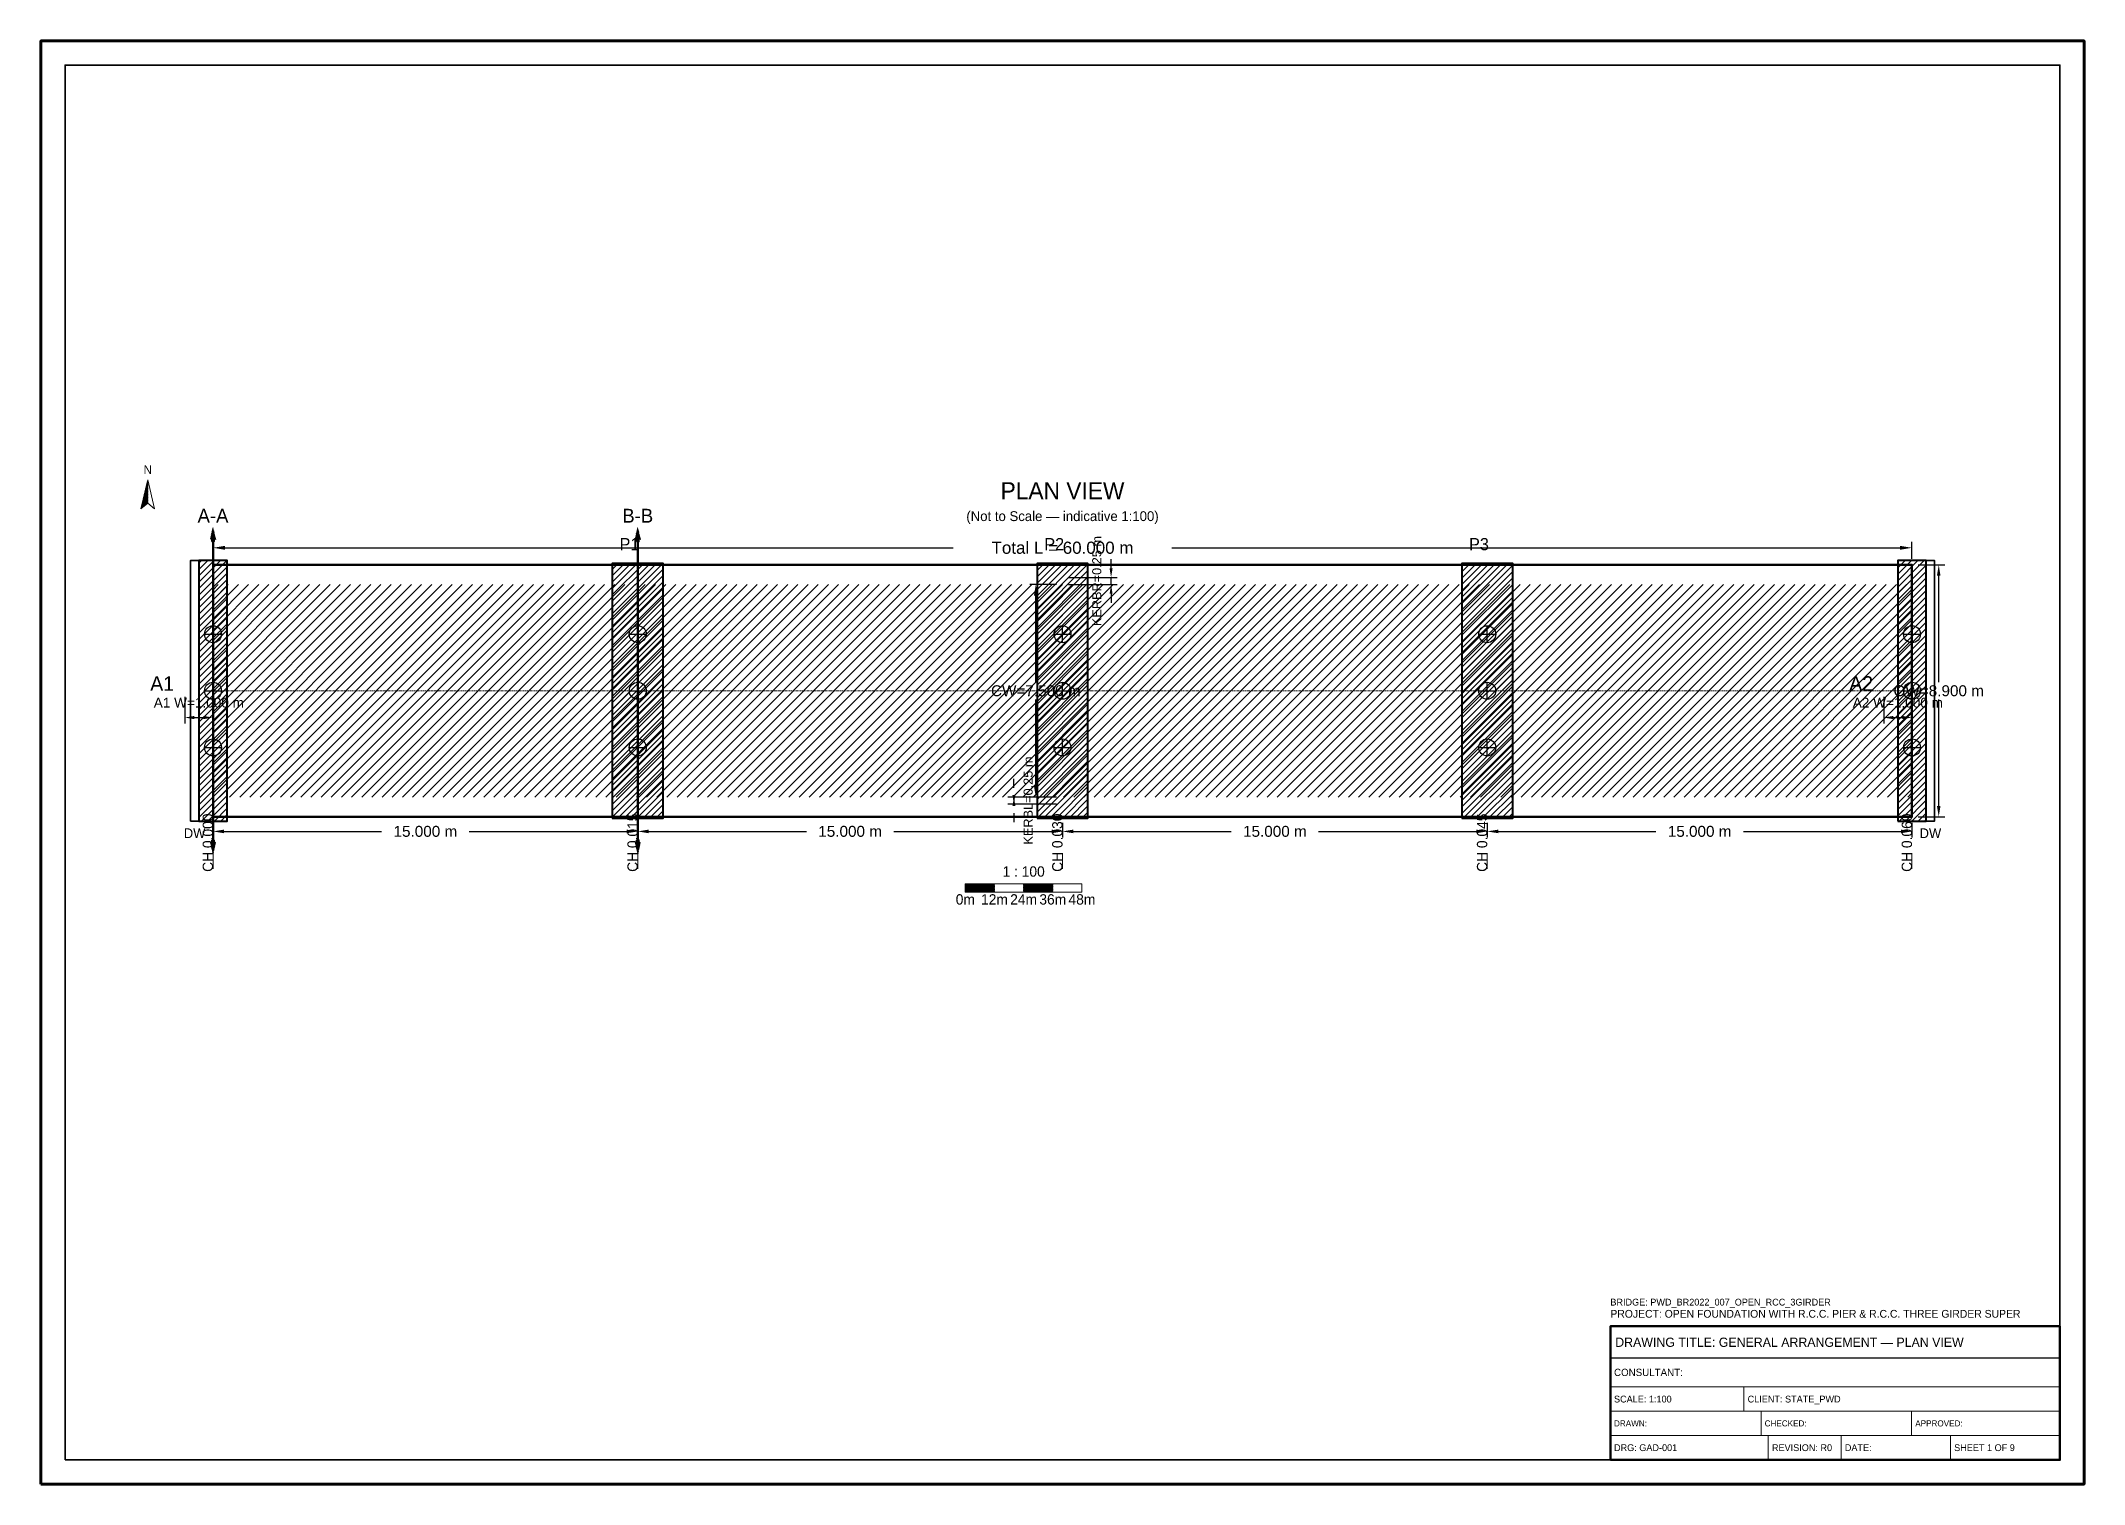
# Model space of a CAD drawing. Header units: metres. Extents: x 0 to 841, y 0 to 594.
import ezdxf
from ezdxf.enums import TextEntityAlignment as Align

# ---------------------------------------------------------------- set-up
doc = ezdxf.new("R2010")
doc.units = ezdxf.units.M
doc.linetypes.add('CENTER', pattern=[1.5, 0.75, -0.25, 0.25, -0.25])
doc.linetypes.add('DASHED', pattern=[0.5, 0.375, -0.125])
for name, color, linetype, lineweight in [('BORDER-INNER', 7, 'Continuous', 35), ('BORDER-OUTER', 7, 'Continuous', 70), ('CIVIL-CHAINAGE', 7, 'Continuous', 18), ('DIM-CHAINAGE', 3, 'Continuous', 18), ('DIM-LINEAR', 3, 'Continuous', 18), ('STRUC-CENTRE', 6, 'CENTER', 18), ('STRUC-HATCHING', 8, 'Continuous', 18), ('STRUC-OUTLINE', 1, 'Continuous', 50), ('STRUC-SECTION', 2, 'Continuous', 35), ('SUB-ABUT', 3, 'Continuous', 35), ('SUB-BEARING', 5, 'Continuous', 25), ('SUB-DIRT-WALL', 3, 'Continuous', 35), ('SUB-PIER', 2, 'Continuous', 35), ('SUPER-DECK', 2, 'Continuous', 50), ('SYM-NORTHARROW', 7, 'Continuous', 18), ('SYM-SCALE', 7, 'Continuous', 13), ('TEXT-GENERAL', 7, 'Continuous', 18), ('TEXT-HEADER', 7, 'Continuous', 25), ('TEXT-SPEC', 7, 'Continuous', 13), ('TEXT-TITLE', 7, 'Continuous', 25), ('TITLEBLK-BOX', 7, 'Continuous', 50), ('TITLEBLK-TEXT', 7, 'Continuous', 18)]:
    doc.layers.add(name, color=color, linetype=linetype, lineweight=lineweight)
doc.styles.add('BRIDGE_STD', font='Arial.ttf')
doc.dimstyles.new('pmb100', dxfattribs={"dimtxt": 2.5, "dimasz": 0.9375, "dimexe": 2.5, "dimexo": 2.5, "dimtad": 0, "dimtih": 1, "dimdec": 0, "dimtxsty": 'BRIDGE_STD', "dimcen": 2.5, "dimazin": 3, "dimtfac": 1, "dimtmove": 0, "dimatfit": 3})

msp = doc.modelspace()

# ---------------------------------------------------------------- hatches: boundary and pattern name
at = {"layer": 'STRUC-HATCHING'}
h = msp.add_hatch(dxfattribs=at)
h.set_pattern_fill('ANSI31', scale=0.9324)
h.paths.add_polyline_path([(70.85, 282.79375), (770.15, 282.79375), (770.15, 370.20625), (70.85, 370.20625)])
at = {"layer": 'STRUC-SECTION'}
h = msp.add_hatch(dxfattribs=at)
h.set_pattern_fill('SOLID')
h.paths.add_polyline_path([(69.8, 388.81475), (71.9, 388.81475), (70.85, 393.61475)])
h = msp.add_hatch(dxfattribs=at)
h.set_pattern_fill('SOLID')
h.paths.add_polyline_path([(244.625, 388.81475), (246.725, 388.81475), (245.675, 393.61475)])
h = msp.add_hatch(dxfattribs=at)
h.set_pattern_fill('SOLID')
h.paths.add_polyline_path([(69.8, 264.18525), (71.9, 264.18525), (70.85, 259.38525)])
h = msp.add_hatch(dxfattribs=at)
h.set_pattern_fill('SOLID')
h.paths.add_polyline_path([(244.625, 264.18525), (246.725, 264.18525), (245.675, 259.38525)])
at = {"layer": 'SUB-ABUT'}
h = msp.add_hatch(dxfattribs=at)
h.set_pattern_fill('ANSI31', scale=0.58275)
h.paths.add_polyline_path([(65.0225, 272.887), (76.6775, 272.887), (76.6775, 380.113), (65.0225, 380.113)])
h = msp.add_hatch(dxfattribs=at)
h.set_pattern_fill('ANSI31', scale=0.58275)
h.paths.add_polyline_path([(764.3225, 272.887), (775.9775, 272.887), (775.9775, 380.113), (764.3225, 380.113)])
at = {"layer": 'SUB-PIER'}
h = msp.add_hatch(dxfattribs=at)
h.set_pattern_fill('ANSI31', scale=0.58275)
h.paths.add_polyline_path([(235.1855, 274.0525), (256.1645, 274.0525), (256.1645, 378.9475), (235.1855, 378.9475)])
h = msp.add_hatch(dxfattribs=at)
h.set_pattern_fill('ANSI31', scale=0.58275)
h.paths.add_polyline_path([(410.0105, 274.0525), (430.9895, 274.0525), (430.9895, 378.9475), (410.0105, 378.9475)])
h = msp.add_hatch(dxfattribs=at)
h.set_pattern_fill('ANSI31', scale=0.58275)
h.paths.add_polyline_path([(584.8355, 274.0525), (605.8145, 274.0525), (605.8145, 378.9475), (584.8355, 378.9475)])
at = {"layer": 'SYM-NORTHARROW'}
h = msp.add_hatch(dxfattribs=at)
h.set_pattern_fill('SOLID')
h.paths.add_polyline_path([(44, 413.36475), (41.2, 401.36475), (44, 403.76475)])
at = {"layer": 'SYM-SCALE'}
h = msp.add_hatch(dxfattribs=at)
h.set_pattern_fill('SOLID')
h.paths.add_polyline_path([(380.5, 243.63525), (392.5, 243.63525), (392.5, 247.03525), (380.5, 247.03525)])
h = msp.add_hatch(dxfattribs=at)
h.set_pattern_fill('SOLID')
h.paths.add_polyline_path([(404.5, 243.63525), (416.5, 243.63525), (416.5, 247.03525), (404.5, 247.03525)])

# ---------------------------------------------------------------- linework, layer by layer
at = {"layer": 'BORDER-INNER'}
msp.add_lwpolyline([(10, 10), (831, 10), (831, 584), (10, 584), (10, 10)], dxfattribs=at)
at = {"layer": 'BORDER-OUTER'}
msp.add_lwpolyline([(0, 0), (841, 0), (841, 594), (0, 594), (0, 0)], dxfattribs=at)
at = {"layer": 'CIVIL-CHAINAGE'}
for p, q in [((70.85, 259.63525), (70.85, 253.26025)), ((245.675, 259.63525), (245.675, 253.26025)), ((420.5, 259.63525), (420.5, 253.26025)), ((595.325, 259.63525), (595.325, 253.26025)), ((770.15, 259.63525), (770.15, 253.26025))]:
    msp.add_line(p, q, dxfattribs=at)
at = {"layer": 'STRUC-CENTRE'}
msp.add_line((70.85, 326.5), (770.15, 326.5), dxfattribs=at)
at = {"layer": 'STRUC-OUTLINE', "lineweight": 50}
msp.add_lwpolyline([(70.85, 274.63525), (70.85, 378.36475), (770.15, 378.36475), (770.15, 274.63525), (70.85, 274.63525)], dxfattribs=at)
at = {"layer": 'STRUC-SECTION', "color": 1, "linetype": 'DASHED', "lineweight": 50}
for p, q in [((70.85, 388.36475), (70.85, 264.63525)), ((245.675, 388.36475), (245.675, 264.63525))]:
    msp.add_line(p, q, dxfattribs=at)
at = {"layer": 'STRUC-SECTION', "color": 1}
for points in [[(70.4, 387.91475), (71.3, 387.91475), (71.3, 388.81475), (70.4, 388.81475), (70.4, 387.91475)], [(245.225, 387.91475), (246.125, 387.91475), (246.125, 388.81475), (245.225, 388.81475), (245.225, 387.91475)], [(70.4, 264.18525), (71.3, 264.18525), (71.3, 265.08525), (70.4, 265.08525), (70.4, 264.18525)], [(245.225, 264.18525), (246.125, 264.18525), (246.125, 265.08525), (245.225, 265.08525), (245.225, 264.18525)]]:
    msp.add_lwpolyline(points, dxfattribs=at)
at = {"layer": 'SUB-ABUT', "lineweight": 40}
for points in [[(65.0225, 272.887), (76.6775, 272.887), (76.6775, 380.113), (65.0225, 380.113), (65.0225, 272.887)], [(764.3225, 272.887), (775.9775, 272.887), (775.9775, 380.113), (764.3225, 380.113), (764.3225, 272.887)]]:
    msp.add_lwpolyline(points, dxfattribs=at)
at = {"layer": 'SUB-BEARING'}
for p, q in [((70.85, 346.3135), (70.85, 353.3065)), ((245.675, 346.3135), (245.675, 353.3065)), ((420.5, 346.3135), (420.5, 353.3065)), ((595.325, 346.3135), (595.325, 353.3065)), ((770.15, 346.3135), (770.15, 353.3065)), ((67.3535, 349.81), (74.3465, 349.81)), ((242.1785, 349.81), (249.1715, 349.81)), ((417.0035, 349.81), (423.9965, 349.81)), ((591.8285, 349.81), (598.8215, 349.81)), ((766.6535, 349.81), (773.6465, 349.81)), ((70.85, 323.0035), (70.85, 329.9965)), ((245.675, 323.0035), (245.675, 329.9965)), ((420.5, 323.0035), (420.5, 329.9965)), ((595.325, 323.0035), (595.325, 329.9965)), ((770.15, 323.0035), (770.15, 329.9965)), ((67.3535, 326.5), (74.3465, 326.5)), ((242.1785, 326.5), (249.1715, 326.5)), ((417.0035, 326.5), (423.9965, 326.5)), ((591.8285, 326.5), (598.8215, 326.5)), ((766.6535, 326.5), (773.6465, 326.5)), ((67.3535, 303.19), (74.3465, 303.19)), ((70.85, 299.6935), (70.85, 306.6865)), ((242.1785, 303.19), (249.1715, 303.19)), ((245.675, 299.6935), (245.675, 306.6865)), ((417.0035, 303.19), (423.9965, 303.19)), ((420.5, 299.6935), (420.5, 306.6865)), ((591.8285, 303.19), (598.8215, 303.19)), ((595.325, 299.6935), (595.325, 306.6865)), ((766.6535, 303.19), (773.6465, 303.19)), ((770.15, 299.6935), (770.15, 306.6865))]:
    msp.add_line(p, q, dxfattribs=at)
for centre in [(70.85, 349.81), (245.675, 349.81), (420.5, 349.81), (595.325, 349.81), (770.15, 349.81), (70.85, 326.5), (245.675, 326.5), (420.5, 326.5), (595.325, 326.5), (770.15, 326.5), (70.85, 303.19), (245.675, 303.19), (420.5, 303.19), (595.325, 303.19), (770.15, 303.19)]:
    msp.add_circle(centre, 3.4965, dxfattribs=at)
at = {"layer": 'SUB-DIRT-WALL', "lineweight": 35}
for points in [[(61.526, 272.887), (65.0225, 272.887), (65.0225, 380.113), (61.526, 380.113), (61.526, 272.887)], [(775.9775, 272.887), (779.474, 272.887), (779.474, 380.113), (775.9775, 380.113), (775.9775, 272.887)]]:
    msp.add_lwpolyline(points, dxfattribs=at)
at = {"layer": 'SUB-PIER', "lineweight": 40}
for points in [[(235.1855, 274.0525), (256.1645, 274.0525), (256.1645, 378.9475), (235.1855, 378.9475), (235.1855, 274.0525)], [(410.0105, 274.0525), (430.9895, 274.0525), (430.9895, 378.9475), (410.0105, 378.9475), (410.0105, 274.0525)], [(584.8355, 274.0525), (605.8145, 274.0525), (605.8145, 378.9475), (584.8355, 378.9475), (584.8355, 274.0525)]]:
    msp.add_lwpolyline(points, dxfattribs=at)
at = {"layer": 'SUPER-DECK', "lineweight": 30}
msp.add_lwpolyline([(70.85, 274.63525), (70.85, 378.36475), (770.15, 378.36475), (770.15, 274.63525), (70.85, 274.63525)], dxfattribs=at)
at = {"layer": 'SYM-NORTHARROW'}
msp.add_lwpolyline([(44, 413.36475), (41.2, 401.36475), (44, 403.76475), (46.8, 401.36475), (44, 413.36475)], dxfattribs=at)
at = {"layer": 'SYM-SCALE'}
msp.add_lwpolyline([(380.5, 243.63525), (428.5, 243.63525), (428.5, 247.03525), (380.5, 247.03525), (380.5, 243.63525)], dxfattribs=at)
at = {"layer": 'TITLEBLK-BOX', "lineweight": 50}
msp.add_lwpolyline([(646, 10), (831, 10), (831, 65), (646, 65), (646, 10)], dxfattribs=at)
at = {"layer": 'TITLEBLK-BOX', "lineweight": 30}
msp.add_lwpolyline([(646, 52), (831, 52), (831, 65), (646, 65), (646, 52)], dxfattribs=at)
at = {"layer": 'TITLEBLK-BOX', "lineweight": 18}
for points in [[(646, 40), (831, 40), (831, 52), (646, 52), (646, 40)], [(646, 30), (701, 30), (701, 40), (646, 40), (646, 30)], [(701, 30), (831, 30), (831, 40), (701, 40), (701, 30)], [(646, 20), (708, 20), (708, 30), (646, 30), (646, 20)], [(708, 20), (770, 20), (770, 30), (708, 30), (708, 20)], [(770, 20), (831, 20), (831, 30), (770, 30), (770, 20)], [(646, 10), (711, 10), (711, 20), (646, 20), (646, 10)], [(711, 10), (741, 10), (741, 20), (711, 20), (711, 10)], [(741, 10), (786, 10), (786, 20), (741, 20), (741, 10)], [(786, 10), (831, 10), (831, 20), (786, 20), (786, 10)]]:
    msp.add_lwpolyline(points, dxfattribs=at)

# ---------------------------------------------------------------- texts
at = {"layer": 'DIM-CHAINAGE'}
for s, p in [('CH 0.000', (70.85, 251.98525)), ('CH 0.015', (245.675, 251.98525)), ('CH 0.030', (420.5, 251.98525)), ('CH 0.045', (595.325, 251.98525)), ('CH 0.060', (770.15, 251.98525))]:
    msp.add_text(s, height=4.25, rotation=90, dxfattribs=at).set_placement(p)
at = {"layer": 'SYM-NORTHARROW'}
msp.add_text('N', height=3.6, dxfattribs=at).set_placement((44, 415.76475), align=Align.CENTER)
at = {"layer": 'TEXT-GENERAL'}
for s, height, p in [('P1', 5, (238.175, 384.36475)), ('P2', 5, (413, 384.36475)), ('P3', 5, (587.825, 384.36475)), ('A1', 6, (45.0225, 326.5)), ('A2', 6, (744.3225, 326.5))]:
    msp.add_text(s, height=height, dxfattribs=at).set_placement(p)
for s, p in [('1 : 100', (404.5, 250.01025)), ('0m', (380.5, 238.53525)), ('12m', (392.5, 238.53525)), ('24m', (404.5, 238.53525)), ('36m', (416.5, 238.53525)), ('48m', (428.5, 238.53525))]:
    msp.add_text(s, height=4.25, dxfattribs=at).set_placement(p, align=Align.CENTER)
at = {"layer": 'TEXT-HEADER'}
msp.add_text('PLAN VIEW', height=7, dxfattribs=at).set_placement((420.5, 405.36475), align=Align.CENTER)
at = {"layer": 'TEXT-HEADER', "color": 1}
for s, p in [('A-A', (70.85, 395.71475)), ('B-B', (245.675, 395.71475))]:
    msp.add_text(s, height=5.7, dxfattribs=at).set_placement(p, align=Align.CENTER)
at = {"layer": 'TEXT-SPEC', "color": 8}
msp.add_text('(Not to Scale — indicative 1:100)', height=4.05, dxfattribs=at).set_placement((420.5, 396.36475), align=Align.CENTER)
at = {"layer": 'TEXT-SPEC'}
for p in [(63.27425, 265.887), (777.72575, 265.887)]:
    msp.add_text('DW', height=4, dxfattribs=at).set_placement(p, align=Align.CENTER)
at = {"layer": 'TEXT-TITLE'}
for s, height, p in [('PROJECT: OPEN FOUNDATION WITH R.C.C. PIER & R.C.C. THREE GIRDER SUPER ', 3.2, (646, 68.5)), ('DRAWING TITLE: GENERAL ARRANGEMENT — PLAN VIEW', 3.8, (648, 56.5))]:
    msp.add_text(s, height=height, dxfattribs=at).set_placement(p)
at = {"layer": 'TITLEBLK-TEXT'}
for s, height, p in [('BRIDGE: PWD_BR2022_007_OPEN_RCC_3GIRDER', 2.8, (646, 73.5)), ('CONSULTANT: ', 3, (647.5, 44.5)), ('SCALE: 1:100', 2.8, (647.5, 33.6)), ('CLIENT: STATE_PWD', 2.8, (702.5, 33.6)), ('DRAWN: ', 2.5, (647.5, 23.75)), ('CHECKED: ', 2.5, (709.5, 23.75)), ('APPROVED: ', 2.5, (771.5, 23.75)), ('DRG: GAD-001', 2.8, (647.5, 13.6)), ('REVISION: R0', 2.8, (712.5, 13.6)), ('DATE: ', 2.8, (742.5, 13.6)), ('SHEET 1 OF 9', 2.8, (787.5, 13.6))]:
    msp.add_text(s, height=height, dxfattribs=at).set_placement(p)

# ---------------------------------------------------------------- dimensions: what is measured, and where the dimension line sits
at = {"layer": 'DIM-LINEAR'}
for base, p1, p2, text, override in [((70.85, 385.36475), (70.85, 378.36475), (770.15, 378.36475), 'Total L = 60.000 m', {"dimtxt": 5, "dimasz": 5, "dimgap": 2, "dimclrt": 3}), ((59.195, 315.5), (59.195, 326.5), (70.85, 326.5), 'A1 W=1.000 m', {"dimtxt": 4, "dimasz": 4, "dimgap": 1.6, "dimclrt": 3}), ((758.495, 315.5), (758.495, 326.5), (770.15, 326.5), 'A2 W=1.000 m', {"dimtxt": 4, "dimasz": 4, "dimgap": 1.6, "dimclrt": 3}), ((70.85, 268.63525), (70.85, 274.63525), (245.675, 274.63525), '15.000 m', {"dimtxt": 4.5, "dimasz": 4.5, "dimgap": 1.8, "dimclrt": 3}), ((245.675, 268.63525), (245.675, 274.63525), (420.5, 274.63525), '15.000 m', {"dimtxt": 4.5, "dimasz": 4.5, "dimgap": 1.8, "dimclrt": 3}), ((420.5, 268.63525), (420.5, 274.63525), (595.325, 274.63525), '15.000 m', {"dimtxt": 4.5, "dimasz": 4.5, "dimgap": 1.8, "dimclrt": 3}), ((595.325, 268.63525), (595.325, 274.63525), (770.15, 274.63525), '15.000 m', {"dimtxt": 4.5, "dimasz": 4.5, "dimgap": 1.8, "dimclrt": 3})]:
    msp.add_linear_dim(base=base, p1=p1, p2=p2, text=text, dimstyle='pmb100', override=override, dxfattribs=at).render()
for base, p1, p2, text, override in [((440.5, 370.20625), (420.5, 370.20625), (420.5, 373.12), 'KERBR=0.25 m', {"dimtxt": 3.75, "dimasz": 3.75, "dimgap": 1.5, "dimclrt": 3}), ((409.5, 282.79375), (420.5, 282.79375), (420.5, 370.20625), 'CW=7.500 m', {"dimtxt": 4.5, "dimasz": 4.5, "dimgap": 1.8, "dimclrt": 3}), ((781.15, 274.63525), (770.15, 274.63525), (770.15, 378.36475), 'OW=8.900 m', {"dimtxt": 4.5, "dimasz": 4.5, "dimgap": 1.8, "dimclrt": 3}), ((400.5, 282.79375), (420.5, 282.79375), (420.5, 279.88), 'KERBL=0.25 m', {"dimtxt": 3.75, "dimasz": 3.75, "dimgap": 1.5, "dimclrt": 3})]:
    msp.add_linear_dim(base=base, p1=p1, p2=p2, angle=90, text=text, dimstyle='pmb100', override=override, dxfattribs=at).render()

doc.saveas('drawing.dxf')
